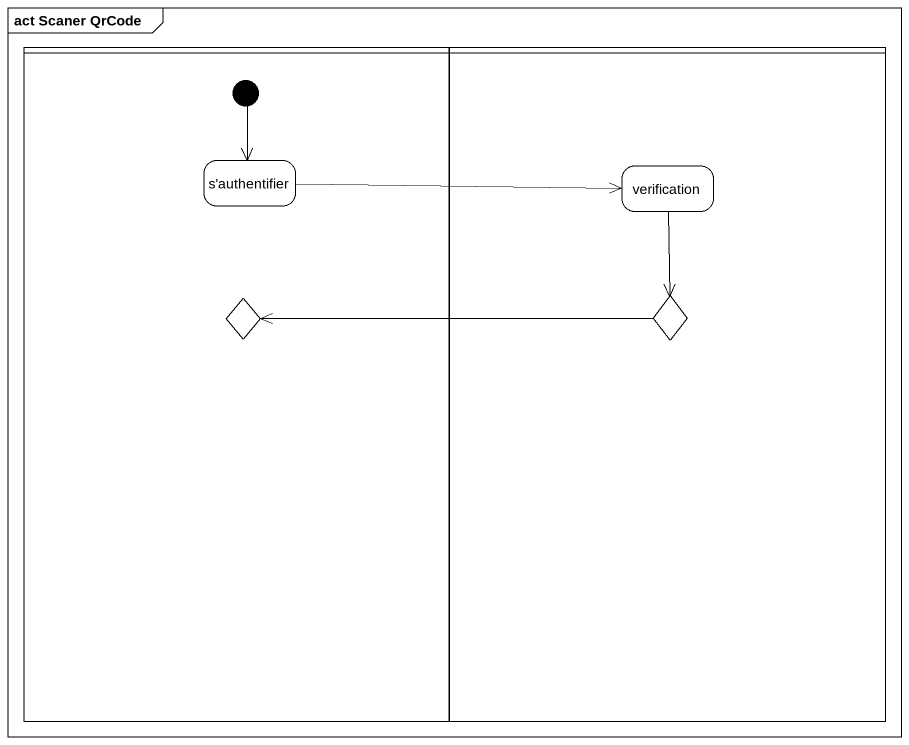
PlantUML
@startuml
mainframe act Scaner QrCode
hide empty description
state " " as lane1 <<partition>> {
  state "s'authentifier" as s_authentifier
  state choice1 <<choice>>
  [*] --> s_authentifier
}
state " " as lane2 <<partition>> {
  state verification
  state choice2 <<choice>>
}
s_authentifier -right-> verification
verification --> choice2
choice2 -left-> choice1
@enduml
